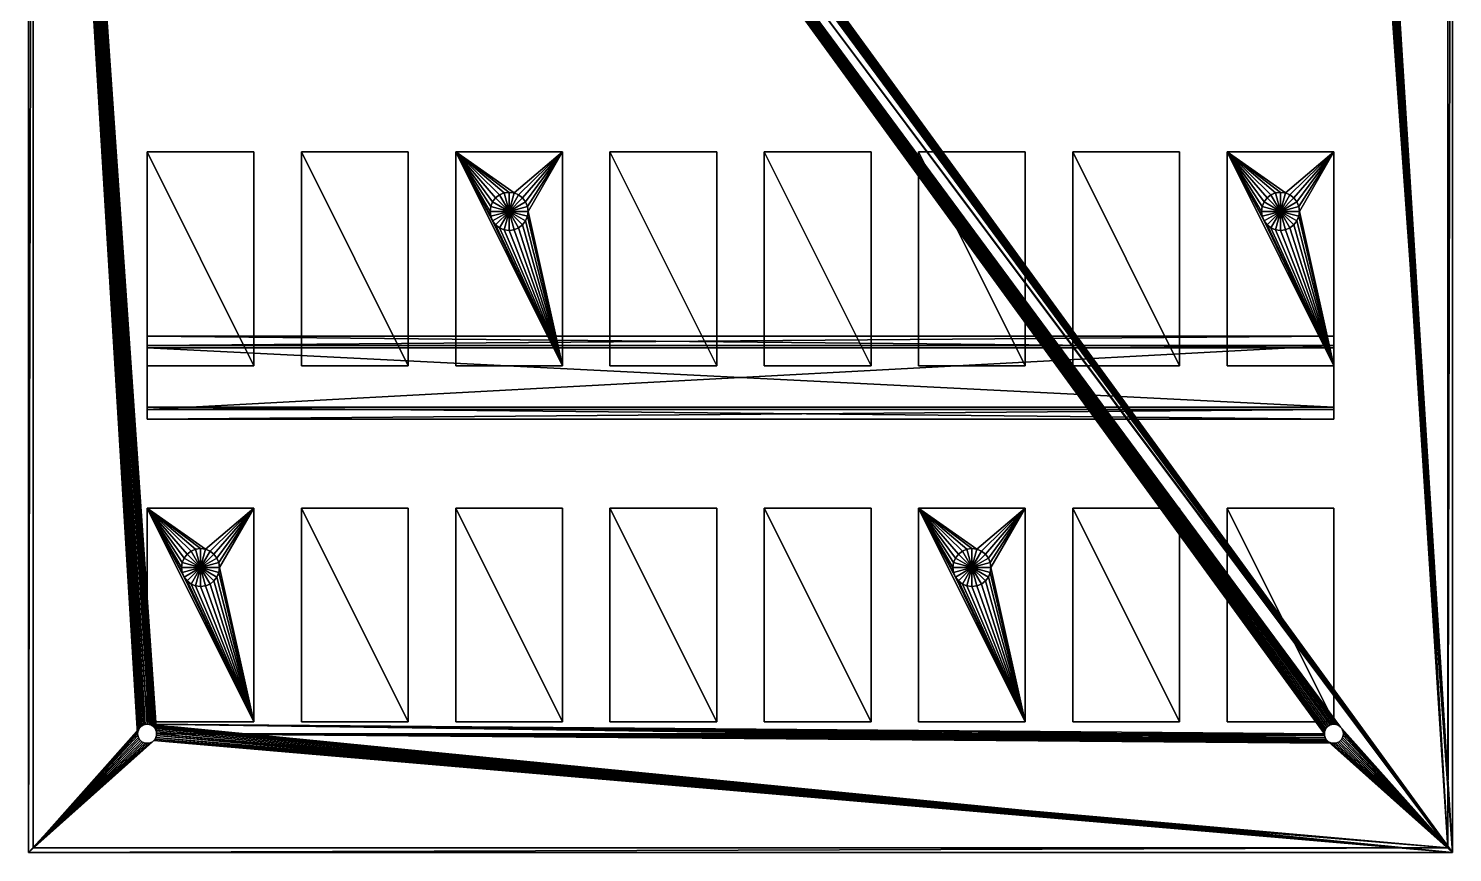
# Model space of a CAD drawing. Header units: inches. Extents: x 0 to 1200, y -400 to 400.
# Drawn here: x 600 to 1200, y -400 to -53 of the extents above; entities that cross this region are included whole.
import ezdxf

# ---------------------------------------------------------------- set-up
doc = ezdxf.new("R2010")
doc.units = ezdxf.units.IN
for name, color, linetype, lineweight in [('COMPONENTS', 7, 'Continuous', 25), ('DIN', 9, 'Continuous', 25), ('ENCLOSURE', 8, 'Continuous', 25)]:
    doc.layers.add(name, color=color, linetype=linetype, lineweight=lineweight)

msp = doc.modelspace()

# ---------------------------------------------------------------- meshes
at = {"layer": 'COMPONENTS', "color": 3}
mesh = msp.add_polyface(dxfattribs=at)
corners = [(650, -195, 9.5), (695, -195, 9.5), (650, -105, 9.5), (695, -105, 9.5), (650, -195, 69.5), (695, -195, 69.5), (650, -105, 69.5), (695, -105, 69.5)]
mesh.append_faces([[corners[k] for k in face] for face in [(0, 2, 1), (1, 2, 3), (4, 5, 6), (5, 7, 6), (0, 1, 5), (0, 5, 4), (2, 6, 7), (2, 7, 3), (0, 4, 6), (0, 6, 2), (1, 3, 7), (1, 7, 5)]], dxfattribs={"color": 3})
at = {"layer": 'COMPONENTS', "color": 4}
mesh = msp.add_polyface(dxfattribs=at)
corners = [(715, -195, 9.5), (760, -195, 9.5), (715, -105, 9.5), (760, -105, 9.5), (715, -195, 84.5), (760, -195, 84.5), (715, -105, 84.5), (760, -105, 84.5)]
mesh.append_faces([[corners[k] for k in face] for face in [(0, 2, 1), (1, 2, 3), (4, 5, 6), (5, 7, 6), (0, 1, 5), (0, 5, 4), (2, 6, 7), (2, 7, 3), (0, 4, 6), (0, 6, 2), (1, 3, 7), (1, 7, 5)]], dxfattribs={"color": 4})
at = {"layer": 'COMPONENTS', "color": 5}
mesh = msp.add_polyface(dxfattribs=at)
corners = [(780, -195, 9.5), (780, -105, 9.5), (825, -195, 9.5), (780, -195, 99.5), (780, -105, 99.5), (825, -195, 99.5), (794.77, -132.07, 99.5), (794.5, -130, 99.5), (795.57, -134, 99.5), (794.77, -127.93, 99.5), (795.57, -126, 99.5), (796.84, -124.34, 99.5), (825, -105, 99.5), (798.5, -123.07, 99.5), (800.43, -122.27, 99.5), (802.5, -122, 99.5), (804.57, -122.27, 99.5), (798.5, -136.93, 99.5), (796.84, -135.66, 99.5), (800.43, -137.73, 99.5), (802.5, -138, 99.5), (804.57, -137.73, 99.5), (806.5, -136.93, 99.5), (808.16, -135.66, 99.5), (809.43, -134, 99.5), (810.23, -132.07, 99.5), (810.5, -130, 99.5), (825, -105, 9.5), (806.5, -123.07, 99.5), (808.16, -124.34, 99.5), (809.43, -126, 99.5), (810.23, -127.93, 99.5), (795.57, -134, 104.5), (796.84, -135.66, 104.5), (794.77, -132.07, 104.5), (794.5, -130, 104.5), (794.77, -127.93, 104.5), (798.5, -136.93, 104.5), (800.43, -137.73, 104.5), (802.5, -130, 104.5), (795.57, -126, 104.5), (802.5, -138, 104.5), (796.84, -124.34, 104.5), (798.5, -123.07, 104.5), (800.43, -122.27, 104.5), (802.5, -122, 104.5), (804.57, -137.73, 104.5), (806.5, -136.93, 104.5), (808.16, -135.66, 104.5), (809.43, -134, 104.5), (810.23, -132.07, 104.5), (810.5, -130, 104.5), (810.23, -127.93, 104.5), (809.43, -126, 104.5), (804.57, -122.27, 104.5), (806.5, -123.07, 104.5), (808.16, -124.34, 104.5)]
mesh.append_faces([[corners[k] for k in face] for face in [(0, 1, 2), (0, 3, 4), (0, 5, 3), (3, 5, 4), (0, 4, 1), (4, 6, 7), (4, 8, 6), (4, 7, 9), (4, 9, 10), (4, 10, 11), (4, 5, 8), (1, 4, 12), (4, 11, 13), (4, 13, 14), (4, 14, 15), (4, 15, 16), (0, 2, 5), (5, 17, 18), (5, 19, 17), (5, 18, 8), (5, 20, 19), (5, 21, 20), (5, 22, 21), (5, 23, 22), (2, 12, 5), (5, 24, 23), (5, 25, 24), (5, 26, 25), (1, 27, 2), (1, 12, 27), (2, 27, 12), (4, 16, 12), (12, 16, 28), (12, 28, 29), (5, 12, 26), (12, 30, 31), (12, 29, 30), (12, 31, 26), (32, 6, 8), (33, 8, 18), (33, 32, 8), (34, 7, 6), (34, 35, 7), (34, 6, 32), (35, 9, 7), (35, 36, 9), (37, 18, 17), (33, 18, 37), (37, 17, 38), (33, 39, 32), (33, 37, 39), (34, 39, 35), (34, 32, 39), (35, 39, 36), (36, 39, 40), (38, 17, 19), (37, 38, 39), (41, 19, 20), (38, 19, 41), (38, 41, 39), (36, 10, 9), (36, 40, 10), (40, 11, 10), (40, 42, 11), (42, 13, 11), (42, 43, 13), (40, 39, 42), (42, 39, 43), (43, 14, 13), (43, 39, 44), (43, 44, 14), (44, 39, 45), (44, 15, 14), (44, 45, 15), (46, 20, 21), (41, 20, 46), (41, 46, 39), (46, 21, 47), (46, 47, 39), (47, 21, 22), (47, 48, 39), (48, 49, 39), (48, 22, 23), (47, 22, 48), (49, 50, 39), (50, 51, 39), (39, 52, 53), (39, 51, 52), (49, 23, 24), (48, 23, 49), (49, 24, 50), (50, 24, 25), (51, 25, 26), (50, 25, 51), (52, 26, 31), (51, 26, 52), (39, 54, 45), (45, 16, 15), (45, 54, 16), (39, 55, 54), (54, 28, 16), (39, 56, 55), (39, 53, 56), (54, 55, 28), (55, 29, 28), (56, 29, 55), (56, 30, 29), (56, 53, 30), (53, 31, 30), (52, 31, 53)]], dxfattribs={"color": 5})
at = {"layer": 'COMPONENTS', "color": 6}
mesh = msp.add_polyface(dxfattribs=at)
corners = [(845, -195, 9.5), (890, -195, 9.5), (845, -105, 9.5), (890, -105, 9.5), (845, -195, 114.5), (890, -195, 114.5), (845, -105, 114.5), (890, -105, 114.5)]
mesh.append_faces([[corners[k] for k in face] for face in [(0, 2, 1), (1, 2, 3), (4, 5, 6), (5, 7, 6), (0, 1, 5), (0, 5, 4), (2, 6, 7), (2, 7, 3), (0, 4, 6), (0, 6, 2), (1, 3, 7), (1, 7, 5)]], dxfattribs={"color": 6})
at = {"layer": 'COMPONENTS', "color": 1}
mesh = msp.add_polyface(dxfattribs=at)
corners = [(910, -195, 9.5), (955, -195, 9.5), (910, -105, 9.5), (955, -105, 9.5), (910, -195, 69.5), (955, -195, 69.5), (910, -105, 69.5), (955, -105, 69.5)]
mesh.append_faces([[corners[k] for k in face] for face in [(0, 2, 1), (1, 2, 3), (4, 5, 6), (5, 7, 6), (0, 1, 5), (0, 5, 4), (2, 6, 7), (2, 7, 3), (0, 4, 6), (0, 6, 2), (1, 3, 7), (1, 7, 5)]], dxfattribs={"color": 1})
at = {"layer": 'COMPONENTS', "color": 2}
mesh = msp.add_polyface(dxfattribs=at)
corners = [(975, -195, 9.5), (1020, -195, 9.5), (975, -105, 9.5), (1020, -105, 9.5), (975, -195, 84.5), (1020, -195, 84.5), (975, -105, 84.5), (1020, -105, 84.5)]
mesh.append_faces([[corners[k] for k in face] for face in [(0, 2, 1), (1, 2, 3), (4, 5, 6), (5, 7, 6), (0, 1, 5), (0, 5, 4), (2, 6, 7), (2, 7, 3), (0, 4, 6), (0, 6, 2), (1, 3, 7), (1, 7, 5)]], dxfattribs={"color": 2})
at = {"layer": 'COMPONENTS', "color": 3}
mesh = msp.add_polyface(dxfattribs=at)
corners = [(1040, -195, 9.5), (1085, -195, 9.5), (1040, -105, 9.5), (1085, -105, 9.5), (1040, -195, 99.5), (1085, -195, 99.5), (1040, -105, 99.5), (1085, -105, 99.5)]
mesh.append_faces([[corners[k] for k in face] for face in [(0, 2, 1), (1, 2, 3), (4, 5, 6), (5, 7, 6), (0, 1, 5), (0, 5, 4), (2, 6, 7), (2, 7, 3), (0, 4, 6), (0, 6, 2), (1, 3, 7), (1, 7, 5)]], dxfattribs={"color": 3})
at = {"layer": 'COMPONENTS', "color": 4}
mesh = msp.add_polyface(dxfattribs=at)
corners = [(1105, -195, 9.5), (1105, -105, 9.5), (1150, -195, 9.5), (1105, -195, 114.5), (1105, -105, 114.5), (1150, -195, 114.5), (1119.77, -132.07, 114.5), (1119.5, -130, 114.5), (1120.57, -134, 114.5), (1119.77, -127.93, 114.5), (1120.57, -126, 114.5), (1121.84, -124.34, 114.5), (1150, -105, 114.5), (1123.5, -123.07, 114.5), (1125.43, -122.27, 114.5), (1127.5, -122, 114.5), (1129.57, -122.27, 114.5), (1123.5, -136.93, 114.5), (1121.84, -135.66, 114.5), (1125.43, -137.73, 114.5), (1127.5, -138, 114.5), (1129.57, -137.73, 114.5), (1131.5, -136.93, 114.5), (1133.16, -135.66, 114.5), (1134.43, -134, 114.5), (1135.23, -132.07, 114.5), (1135.5, -130, 114.5), (1150, -105, 9.5), (1131.5, -123.07, 114.5), (1133.16, -124.34, 114.5), (1134.43, -126, 114.5), (1135.23, -127.93, 114.5), (1120.57, -134, 119.5), (1121.84, -135.66, 119.5), (1119.77, -132.07, 119.5), (1119.5, -130, 119.5), (1119.77, -127.93, 119.5), (1123.5, -136.93, 119.5), (1125.43, -137.73, 119.5), (1127.5, -130, 119.5), (1120.57, -126, 119.5), (1127.5, -138, 119.5), (1121.84, -124.34, 119.5), (1123.5, -123.07, 119.5), (1125.43, -122.27, 119.5), (1127.5, -122, 119.5), (1129.57, -137.73, 119.5), (1131.5, -136.93, 119.5), (1133.16, -135.66, 119.5), (1134.43, -134, 119.5), (1135.23, -132.07, 119.5), (1135.5, -130, 119.5), (1135.23, -127.93, 119.5), (1134.43, -126, 119.5), (1129.57, -122.27, 119.5), (1131.5, -123.07, 119.5), (1133.16, -124.34, 119.5)]
mesh.append_faces([[corners[k] for k in face] for face in [(0, 1, 2), (0, 3, 4), (0, 5, 3), (3, 5, 4), (0, 4, 1), (4, 6, 7), (4, 8, 6), (4, 7, 9), (4, 9, 10), (4, 10, 11), (4, 5, 8), (1, 4, 12), (4, 11, 13), (4, 13, 14), (4, 14, 15), (4, 15, 16), (0, 2, 5), (5, 17, 18), (5, 19, 17), (5, 18, 8), (5, 20, 19), (5, 21, 20), (5, 22, 21), (5, 23, 22), (2, 12, 5), (5, 24, 23), (5, 25, 24), (5, 26, 25), (1, 27, 2), (1, 12, 27), (2, 27, 12), (4, 16, 12), (12, 16, 28), (12, 28, 29), (5, 12, 26), (12, 30, 31), (12, 29, 30), (12, 31, 26), (32, 6, 8), (33, 32, 8), (33, 8, 18), (34, 7, 6), (34, 35, 7), (34, 6, 32), (35, 9, 7), (35, 36, 9), (33, 18, 37), (37, 18, 17), (37, 17, 38), (33, 39, 32), (33, 37, 39), (34, 39, 35), (34, 32, 39), (35, 39, 36), (36, 39, 40), (38, 17, 19), (37, 38, 39), (38, 19, 41), (41, 19, 20), (38, 41, 39), (36, 10, 9), (36, 40, 10), (40, 11, 10), (40, 42, 11), (42, 13, 11), (42, 43, 13), (40, 39, 42), (42, 39, 43), (43, 14, 13), (43, 39, 44), (43, 44, 14), (44, 39, 45), (44, 15, 14), (44, 45, 15), (41, 20, 46), (46, 20, 21), (41, 46, 39), (46, 21, 47), (46, 47, 39), (47, 21, 22), (47, 48, 39), (48, 49, 39), (47, 22, 48), (48, 22, 23), (49, 50, 39), (50, 51, 39), (39, 52, 53), (39, 51, 52), (48, 23, 49), (49, 23, 24), (49, 24, 50), (50, 24, 25), (51, 25, 26), (50, 25, 51), (51, 26, 52), (52, 26, 31), (39, 54, 45), (45, 16, 15), (45, 54, 16), (39, 55, 54), (54, 28, 16), (39, 56, 55), (39, 53, 56), (54, 55, 28), (55, 29, 28), (56, 29, 55), (56, 30, 29), (56, 53, 30), (53, 31, 30), (52, 31, 53)]], dxfattribs={"color": 4})
at = {"layer": 'COMPONENTS', "color": 1}
mesh = msp.add_polyface(dxfattribs=at)
corners = [(650, -345, 9.5), (650, -255, 9.5), (695, -345, 9.5), (650, -345, 69.5), (650, -255, 69.5), (695, -345, 69.5), (664.77, -282.07, 69.5), (664.5, -280, 69.5), (665.57, -284, 69.5), (664.77, -277.93, 69.5), (665.57, -276, 69.5), (666.84, -274.34, 69.5), (695, -255, 69.5), (668.5, -273.07, 69.5), (670.43, -272.27, 69.5), (672.5, -272, 69.5), (674.57, -272.27, 69.5), (668.5, -286.93, 69.5), (666.84, -285.66, 69.5), (670.43, -287.73, 69.5), (672.5, -288, 69.5), (674.57, -287.73, 69.5), (676.5, -286.93, 69.5), (678.16, -285.66, 69.5), (679.43, -284, 69.5), (680.23, -282.07, 69.5), (680.5, -280, 69.5), (695, -255, 9.5), (676.5, -273.07, 69.5), (678.16, -274.34, 69.5), (679.43, -276, 69.5), (680.23, -277.93, 69.5), (665.57, -284, 74.5), (666.84, -285.66, 74.5), (664.77, -282.07, 74.5), (664.5, -280, 74.5), (664.77, -277.93, 74.5), (668.5, -286.93, 74.5), (670.43, -287.73, 74.5), (672.5, -280, 74.5), (665.57, -276, 74.5), (672.5, -288, 74.5), (666.84, -274.34, 74.5), (668.5, -273.07, 74.5), (670.43, -272.27, 74.5), (672.5, -272, 74.5), (674.57, -287.73, 74.5), (676.5, -286.93, 74.5), (678.16, -285.66, 74.5), (679.43, -284, 74.5), (680.23, -282.07, 74.5), (680.5, -280, 74.5), (680.23, -277.93, 74.5), (679.43, -276, 74.5), (674.57, -272.27, 74.5), (676.5, -273.07, 74.5), (678.16, -274.34, 74.5)]
mesh.append_faces([[corners[k] for k in face] for face in [(0, 1, 2), (0, 3, 4), (0, 5, 3), (3, 5, 4), (0, 4, 1), (4, 6, 7), (4, 8, 6), (4, 7, 9), (4, 9, 10), (4, 10, 11), (4, 5, 8), (1, 4, 12), (4, 11, 13), (4, 13, 14), (4, 14, 15), (4, 15, 16), (0, 2, 5), (5, 17, 18), (5, 19, 17), (5, 18, 8), (5, 20, 19), (5, 21, 20), (5, 22, 21), (5, 23, 22), (2, 12, 5), (5, 24, 23), (5, 25, 24), (5, 26, 25), (1, 27, 2), (1, 12, 27), (2, 27, 12), (4, 16, 12), (12, 16, 28), (12, 28, 29), (5, 12, 26), (12, 30, 31), (12, 29, 30), (12, 31, 26), (32, 6, 8), (33, 8, 18), (33, 32, 8), (34, 7, 6), (34, 35, 7), (34, 6, 32), (35, 9, 7), (35, 36, 9), (37, 18, 17), (33, 18, 37), (37, 17, 38), (33, 39, 32), (33, 37, 39), (34, 39, 35), (34, 32, 39), (35, 39, 36), (36, 39, 40), (38, 17, 19), (37, 38, 39), (41, 19, 20), (38, 19, 41), (38, 41, 39), (36, 10, 9), (36, 40, 10), (40, 11, 10), (40, 42, 11), (42, 13, 11), (42, 43, 13), (40, 39, 42), (42, 39, 43), (43, 14, 13), (43, 39, 44), (43, 44, 14), (44, 39, 45), (44, 15, 14), (44, 45, 15), (46, 20, 21), (41, 20, 46), (41, 46, 39), (46, 21, 47), (46, 47, 39), (47, 21, 22), (47, 48, 39), (48, 49, 39), (48, 22, 23), (47, 22, 48), (49, 50, 39), (50, 51, 39), (39, 52, 53), (39, 51, 52), (49, 23, 24), (48, 23, 49), (49, 24, 50), (50, 24, 25), (51, 25, 26), (50, 25, 51), (52, 26, 31), (51, 26, 52), (39, 54, 45), (45, 16, 15), (45, 54, 16), (39, 55, 54), (54, 28, 16), (39, 56, 55), (39, 53, 56), (54, 55, 28), (55, 29, 28), (56, 29, 55), (56, 30, 29), (56, 53, 30), (53, 31, 30), (52, 31, 53)]], dxfattribs={"color": 1})
at = {"layer": 'COMPONENTS', "color": 2}
mesh = msp.add_polyface(dxfattribs=at)
corners = [(715, -345, 9.5), (760, -345, 9.5), (715, -255, 9.5), (760, -255, 9.5), (715, -345, 84.5), (760, -345, 84.5), (715, -255, 84.5), (760, -255, 84.5)]
mesh.append_faces([[corners[k] for k in face] for face in [(0, 2, 1), (1, 2, 3), (4, 5, 6), (5, 7, 6), (0, 1, 5), (0, 5, 4), (2, 6, 7), (2, 7, 3), (0, 4, 6), (0, 6, 2), (1, 3, 7), (1, 7, 5)]], dxfattribs={"color": 2})
at = {"layer": 'COMPONENTS', "color": 3}
mesh = msp.add_polyface(dxfattribs=at)
corners = [(780, -345, 9.5), (825, -345, 9.5), (780, -255, 9.5), (825, -255, 9.5), (780, -345, 99.5), (825, -345, 99.5), (780, -255, 99.5), (825, -255, 99.5)]
mesh.append_faces([[corners[k] for k in face] for face in [(0, 2, 1), (1, 2, 3), (4, 5, 6), (5, 7, 6), (0, 1, 5), (0, 5, 4), (2, 6, 7), (2, 7, 3), (0, 4, 6), (0, 6, 2), (1, 3, 7), (1, 7, 5)]], dxfattribs={"color": 3})
at = {"layer": 'COMPONENTS', "color": 4}
mesh = msp.add_polyface(dxfattribs=at)
corners = [(845, -345, 9.5), (890, -345, 9.5), (845, -255, 9.5), (890, -255, 9.5), (845, -345, 114.5), (890, -345, 114.5), (845, -255, 114.5), (890, -255, 114.5)]
mesh.append_faces([[corners[k] for k in face] for face in [(0, 2, 1), (1, 2, 3), (4, 5, 6), (5, 7, 6), (0, 1, 5), (0, 5, 4), (2, 6, 7), (2, 7, 3), (0, 4, 6), (0, 6, 2), (1, 3, 7), (1, 7, 5)]], dxfattribs={"color": 4})
at = {"layer": 'COMPONENTS', "color": 5}
mesh = msp.add_polyface(dxfattribs=at)
corners = [(910, -345, 9.5), (955, -345, 9.5), (910, -255, 9.5), (955, -255, 9.5), (910, -345, 69.5), (955, -345, 69.5), (910, -255, 69.5), (955, -255, 69.5)]
mesh.append_faces([[corners[k] for k in face] for face in [(0, 2, 1), (1, 2, 3), (4, 5, 6), (5, 7, 6), (0, 1, 5), (0, 5, 4), (2, 6, 7), (2, 7, 3), (0, 4, 6), (0, 6, 2), (1, 3, 7), (1, 7, 5)]], dxfattribs={"color": 5})
at = {"layer": 'COMPONENTS', "color": 6}
mesh = msp.add_polyface(dxfattribs=at)
corners = [(975, -345, 9.5), (975, -255, 9.5), (1020, -345, 9.5), (975, -345, 84.5), (975, -255, 84.5), (1020, -345, 84.5), (989.77, -282.07, 84.5), (989.5, -280, 84.5), (990.57, -284, 84.5), (989.77, -277.93, 84.5), (990.57, -276, 84.5), (991.84, -274.34, 84.5), (1020, -255, 84.5), (993.5, -273.07, 84.5), (995.43, -272.27, 84.5), (997.5, -272, 84.5), (999.57, -272.27, 84.5), (993.5, -286.93, 84.5), (991.84, -285.66, 84.5), (995.43, -287.73, 84.5), (997.5, -288, 84.5), (999.57, -287.73, 84.5), (1001.5, -286.93, 84.5), (1003.16, -285.66, 84.5), (1004.43, -284, 84.5), (1005.23, -282.07, 84.5), (1005.5, -280, 84.5), (1020, -255, 9.5), (1001.5, -273.07, 84.5), (1003.16, -274.34, 84.5), (1004.43, -276, 84.5), (1005.23, -277.93, 84.5), (990.57, -284, 89.5), (991.84, -285.66, 89.5), (989.77, -282.07, 89.5), (989.5, -280, 89.5), (989.77, -277.93, 89.5), (993.5, -286.93, 89.5), (995.43, -287.73, 89.5), (997.5, -280, 89.5), (990.57, -276, 89.5), (997.5, -288, 89.5), (991.84, -274.34, 89.5), (993.5, -273.07, 89.5), (995.43, -272.27, 89.5), (997.5, -272, 89.5), (999.57, -287.73, 89.5), (1001.5, -286.93, 89.5), (1003.16, -285.66, 89.5), (1004.43, -284, 89.5), (1005.23, -282.07, 89.5), (1005.5, -280, 89.5), (1005.23, -277.93, 89.5), (1004.43, -276, 89.5), (999.57, -272.27, 89.5), (1001.5, -273.07, 89.5), (1003.16, -274.34, 89.5)]
mesh.append_faces([[corners[k] for k in face] for face in [(0, 1, 2), (0, 3, 4), (0, 5, 3), (3, 5, 4), (0, 4, 1), (4, 6, 7), (4, 8, 6), (4, 7, 9), (4, 9, 10), (4, 10, 11), (4, 5, 8), (1, 4, 12), (4, 11, 13), (4, 13, 14), (4, 14, 15), (4, 15, 16), (0, 2, 5), (5, 17, 18), (5, 19, 17), (5, 18, 8), (5, 20, 19), (5, 21, 20), (5, 22, 21), (5, 23, 22), (2, 12, 5), (5, 24, 23), (5, 25, 24), (5, 26, 25), (1, 27, 2), (1, 12, 27), (2, 27, 12), (4, 16, 12), (12, 16, 28), (12, 28, 29), (5, 12, 26), (12, 30, 31), (12, 29, 30), (12, 31, 26), (32, 6, 8), (33, 8, 18), (33, 32, 8), (34, 7, 6), (34, 35, 7), (34, 6, 32), (35, 9, 7), (35, 36, 9), (37, 18, 17), (33, 18, 37), (37, 17, 38), (33, 39, 32), (33, 37, 39), (34, 39, 35), (34, 32, 39), (35, 39, 36), (36, 39, 40), (38, 17, 19), (37, 38, 39), (41, 19, 20), (38, 19, 41), (38, 41, 39), (36, 10, 9), (36, 40, 10), (40, 11, 10), (40, 42, 11), (42, 13, 11), (42, 43, 13), (40, 39, 42), (42, 39, 43), (43, 14, 13), (43, 39, 44), (43, 44, 14), (44, 39, 45), (44, 15, 14), (44, 45, 15), (46, 20, 21), (41, 20, 46), (41, 46, 39), (46, 21, 47), (46, 47, 39), (47, 21, 22), (47, 48, 39), (48, 49, 39), (48, 22, 23), (47, 22, 48), (49, 50, 39), (50, 51, 39), (39, 52, 53), (39, 51, 52), (49, 23, 24), (48, 23, 49), (49, 24, 50), (50, 24, 25), (51, 25, 26), (50, 25, 51), (52, 26, 31), (51, 26, 52), (39, 54, 45), (45, 16, 15), (45, 54, 16), (39, 55, 54), (54, 28, 16), (39, 56, 55), (39, 53, 56), (54, 55, 28), (55, 29, 28), (56, 29, 55), (56, 30, 29), (56, 53, 30), (53, 31, 30), (52, 31, 53)]], dxfattribs={"color": 6})
at = {"layer": 'COMPONENTS', "color": 1}
mesh = msp.add_polyface(dxfattribs=at)
corners = [(1040, -345, 9.5), (1085, -345, 9.5), (1040, -255, 9.5), (1085, -255, 9.5), (1040, -345, 99.5), (1085, -345, 99.5), (1040, -255, 99.5), (1085, -255, 99.5)]
mesh.append_faces([[corners[k] for k in face] for face in [(0, 2, 1), (1, 2, 3), (4, 5, 6), (5, 7, 6), (0, 1, 5), (0, 5, 4), (2, 6, 7), (2, 7, 3), (0, 4, 6), (0, 6, 2), (1, 3, 7), (1, 7, 5)]], dxfattribs={"color": 1})
at = {"layer": 'COMPONENTS', "color": 2}
mesh = msp.add_polyface(dxfattribs=at)
corners = [(1105, -345, 9.5), (1150, -345, 9.5), (1105, -255, 9.5), (1150, -255, 9.5), (1105, -345, 114.5), (1150, -345, 114.5), (1105, -255, 114.5), (1150, -255, 114.5)]
mesh.append_faces([[corners[k] for k in face] for face in [(0, 2, 1), (1, 2, 3), (4, 5, 6), (5, 7, 6), (0, 1, 5), (0, 5, 4), (2, 6, 7), (2, 7, 3), (0, 4, 6), (0, 6, 2), (1, 3, 7), (1, 7, 5)]], dxfattribs={"color": 2})
at = {"layer": 'DIN'}
mesh = msp.add_polyface(dxfattribs=at)
corners = [(650, -213.5, 2), (650, -186.5, 2), (650, -186.5, 8.5), (650, -182.5, 8.5), (650, -182.5, 9.5), (650, -187.5, 9.5), (650, -187.5, 3), (650, -212.5, 3), (650, -212.5, 9.5), (650, -217.5, 9.5), (650, -217.5, 8.5), (650, -213.5, 8.5), (1150, -213.5, 2), (1150, -186.5, 2), (1150, -186.5, 8.5), (1150, -182.5, 8.5), (1150, -182.5, 9.5), (1150, -187.5, 9.5), (1150, -187.5, 3), (1150, -212.5, 3), (1150, -212.5, 9.5), (1150, -217.5, 9.5), (1150, -217.5, 8.5), (1150, -213.5, 8.5)]
mesh.append_faces([[corners[k] for k in face] for face in [(2, 4, 3), (8, 10, 9), (2, 5, 4), (8, 11, 10), (1, 5, 2), (7, 11, 8), (1, 6, 5), (7, 0, 11), (0, 6, 1), (6, 0, 7), (14, 15, 16), (20, 21, 22), (14, 16, 17), (20, 22, 23), (13, 14, 17), (19, 20, 23), (13, 17, 18), (19, 23, 12), (12, 13, 18), (18, 19, 12), (0, 1, 13), (0, 13, 12), (1, 2, 14), (1, 14, 13), (2, 3, 15), (2, 15, 14), (3, 4, 16), (3, 16, 15), (4, 5, 17), (4, 17, 16), (5, 6, 18), (5, 18, 17), (6, 7, 19), (6, 19, 18), (7, 8, 20), (7, 20, 19), (8, 9, 21), (8, 21, 20), (9, 10, 22), (9, 22, 21), (10, 11, 23), (10, 23, 22), (11, 0, 12), (11, 12, 23)]])
at = {"layer": 'ENCLOSURE'}
mesh = msp.add_polyface(dxfattribs=at)
corners = [(648.47, -346.3), (649.22, -346.08), (649.22, -346.08, 2), (648.47, -346.3, 2), (650, -346), (650, -346, 2), (650.78, -346.08), (650.78, -346.08, 2), (651.53, -346.3), (651.53, -346.3, 2), (600, -400), (600, 400), (646, -350), (602, -398, 2), (647.17, -347.17, 2), (602, 398, 2), (654, -350, 2), (653.92, -349.22, 2), (646.08, -349.22), (646.3, -348.47), (646.67, -347.78), (647.17, -347.17), (647.78, -346.67), (647.78, -346.67, 2), (652.83, -347.17, 2), (652.22, -346.67, 2), (653.33, -347.78, 2), (653.7, -348.47, 2), (1146, -350, 2), (1146, -350), (600, -400, 250), (600, 400, 250), (602, 398, 250), (602, -398, 250)]
mesh.append_faces([[corners[k] for k in face] for face in [(0, 1, 2), (0, 2, 3), (1, 4, 5), (4, 6, 7), (6, 8, 9), (1, 5, 2), (4, 7, 5), (6, 9, 7), (10, 11, 12), (13, 14, 15), (16, 15, 17), (12, 11, 18), (18, 11, 19), (19, 11, 20), (20, 11, 21), (21, 11, 22), (22, 11, 0), (0, 11, 1), (14, 23, 15), (23, 3, 15), (1, 11, 4), (3, 2, 15), (2, 5, 15), (5, 7, 15), (7, 9, 15), (24, 15, 25), (24, 26, 15), (9, 25, 15), (27, 17, 15), (27, 15, 26), (16, 28, 15), (4, 11, 29), (10, 30, 31), (13, 32, 33), (30, 33, 32)]])
mesh = msp.add_polyface(dxfattribs=at)
corners = [(653.92, -350.78), (654, -350), (1200, -400), (650, -346), (1146.67, -352.22), (1147.17, -352.83), (654, -350, 2), (1146.08, -350.78, 2), (1146, -350, 2), (1147.17, -352.83, 2), (1146.67, -352.22, 2), (1147.78, -353.33, 2), (1146.3, -351.53, 2), (1146.08, -350.78), (1146.3, -351.53), (1146, -350), (602, 398, 2), (1146.08, -349.22, 2), (600, 400), (1146.08, -349.22), (1146.3, -348.47), (1146.67, -347.78), (1147.17, -347.17), (1147.78, -346.67), (1148.47, -346.3), (1146.3, -348.47, 2), (1146.67, -347.78, 2), (1147.17, -347.17, 2), (1149.22, -346.08), (1150, -346), (1150.78, -346.08), (1152.22, -346.67), (1151.53, -346.3), (1152.83, -347.17), (1147.78, -346.67, 2), (1148.47, -346.3, 2), (1149.22, -346.08, 2), (1150, -346, 2), (1150.78, -346.08, 2), (1152.22, -346.67, 2), (1152.83, -347.17, 2), (1151.53, -346.3, 2)]
mesh.append_faces([[corners[k] for k in face] for face in [(0, 1, 2), (3, 4, 5), (6, 7, 8), (6, 9, 10), (6, 11, 9), (6, 10, 12), (6, 12, 7), (3, 13, 14), (3, 15, 13), (3, 14, 4), (16, 8, 17), (18, 19, 15), (18, 20, 19), (18, 21, 20), (18, 22, 21), (18, 23, 22), (18, 24, 23), (16, 17, 25), (16, 25, 26), (16, 26, 27), (18, 28, 24), (18, 29, 28), (18, 30, 29), (18, 31, 32), (18, 32, 30), (18, 33, 31), (16, 27, 34), (16, 34, 35), (16, 35, 36), (16, 36, 37), (16, 37, 38), (16, 39, 40), (16, 38, 41), (16, 41, 39)]])
mesh = msp.add_polyface(dxfattribs=at)
corners = [(654, -350, 2), (1148.47, -353.7, 2), (1147.78, -353.33, 2), (1149.22, -353.92, 2), (1150, -354, 2), (650, -346), (1147.17, -352.83), (1200, -400), (1198, -398, 2), (600, -400), (1200, -400, 250), (600, 400), (1152.83, -347.17), (602, 398, 2), (1152.83, -347.17, 2), (1146.08, -350.78), (1146, -350), (1146, -350, 2), (1146.08, -350.78, 2), (1147.78, -353.33), (1148.47, -353.7), (1147.17, -352.83, 2), (1146.67, -352.22), (1146.3, -351.53), (1146.3, -351.53, 2), (1146.67, -352.22, 2), (1149.22, -353.92), (1146.08, -349.22), (1146.08, -349.22, 2), (1146.3, -348.47), (1146.3, -348.47, 2), (1146.67, -347.78), (1146.67, -347.78, 2), (1147.17, -347.17), (1147.17, -347.17, 2), (1147.78, -346.67, 2), (1147.78, -346.67), (1148.47, -346.3), (1148.47, -346.3, 2), (602, -398, 250), (1198, -398, 250), (600, -400, 250)]
mesh.append_faces([[corners[k] for k in face] for face in [(0, 1, 2), (0, 3, 1), (0, 4, 3), (5, 6, 7), (0, 8, 4), (9, 7, 10), (11, 7, 12), (13, 14, 8), (15, 16, 17), (15, 17, 18), (19, 2, 20), (19, 21, 2), (2, 1, 20), (22, 23, 24), (22, 25, 6), (15, 18, 23), (19, 6, 21), (22, 24, 25), (6, 25, 21), (23, 18, 24), (20, 1, 26), (16, 27, 28), (16, 28, 17), (27, 29, 30), (29, 31, 32), (31, 33, 34), (27, 30, 28), (29, 32, 30), (31, 34, 32), (33, 35, 34), (33, 36, 35), (36, 37, 38), (36, 38, 35), (39, 40, 8), (41, 10, 40)]])
mesh = msp.add_polyface(dxfattribs=at)
corners = [(600, -400), (600, 400, 250), (600, 400), (602, -398, 2), (602, 398, 2), (602, 398, 250), (646.67, 347.78), (646.67, 347.78, 2), (647.17, 347.17), (646.3, 348.47), (646.3, 348.47, 2), (646.08, 349.22), (646.08, 349.22, 2), (646, 350), (646, 350, 2), (647.78, 346.67), (647.78, 346.67, 2), (648.47, 346.3), (648.47, 346.3, 2), (649.22, 346.08), (647.17, 347.17, 2), (649.22, 346.08, 2), (650, 346), (650, 346, 2), (650.78, 346.08), (650.78, 346.08, 2), (651.53, 346.3), (646.08, 350.78), (646.08, 350.78, 2), (646.3, 351.53), (646.3, 351.53, 2), (646.67, 352.22), (646.67, 352.22, 2), (647.17, 352.83, 2), (647.17, 352.83), (647.78, 353.33, 2), (647.78, 353.33), (648.47, 353.7), (648.47, 353.7, 2), (600, -400, 250)]
mesh.append_faces([[corners[k] for k in face] for face in [(0, 1, 2), (3, 4, 5), (6, 7, 8), (6, 9, 10), (11, 12, 9), (11, 13, 14), (6, 10, 7), (9, 12, 10), (11, 14, 12), (15, 16, 17), (17, 18, 19), (15, 20, 16), (17, 16, 18), (19, 18, 21), (15, 8, 20), (7, 20, 8), (19, 21, 22), (22, 23, 24), (24, 25, 26), (22, 21, 23), (24, 23, 25), (27, 28, 13), (27, 29, 30), (29, 31, 32), (13, 28, 14), (27, 30, 28), (29, 32, 30), (31, 33, 32), (31, 34, 33), (34, 35, 33), (34, 36, 35), (36, 37, 38), (36, 38, 35), (39, 5, 1)]])
mesh = msp.add_polyface(dxfattribs=at)
corners = [(651.53, 346.3), (650.78, 346.08, 2), (651.53, 346.3, 2), (652.22, 346.67), (652.22, 346.67, 2), (652.83, 347.17), (652.83, 347.17, 2), (653.33, 347.78), (653.33, 347.78, 2), (653.7, 348.47), (653.7, 348.47, 2), (653.92, 349.22), (653.92, 349.22, 2), (654, 350), (654, 350, 2), (650.78, 353.92), (651.53, 353.7), (651.53, 353.7, 2), (652.83, 352.83), (652.83, 352.83, 2), (652.22, 353.33), (653.7, 351.53), (653.92, 350.78), (653.92, 350.78, 2), (653.33, 352.22), (653.33, 352.22, 2), (653.7, 351.53, 2), (652.22, 353.33, 2), (600, 400), (647.17, 347.17), (1200, -400), (602, 398, 2), (1198, -398, 2), (647.17, 347.17, 2), (647.78, 346.67, 2), (648.47, 346.3, 2), (1200, 400), (650, 354), (1198, 398, 2), (600, 400, 250), (1200, 400, 250), (1198, 398, 250), (602, 398, 250)]
mesh.append_faces([[corners[k] for k in face] for face in [(0, 1, 2), (0, 2, 3), (3, 4, 5), (2, 4, 3), (5, 6, 7), (7, 8, 9), (9, 10, 11), (5, 4, 6), (7, 6, 8), (9, 8, 10), (11, 10, 12), (11, 12, 13), (12, 14, 13), (15, 16, 17), (18, 19, 20), (21, 22, 23), (18, 24, 25), (21, 26, 24), (21, 23, 26), (18, 25, 19), (24, 26, 25), (16, 20, 27), (16, 27, 17), (20, 19, 27), (13, 14, 22), (22, 14, 23), (28, 29, 30), (31, 32, 33), (34, 32, 35), (34, 33, 32), (28, 36, 37), (31, 19, 38), (28, 39, 40), (31, 41, 42), (39, 42, 40)]])
at = {"layer": 'ENCLOSURE', "color": 8}
mesh = msp.add_polyface(dxfattribs=at)
corners = [(600, -400, 252), (1200, -400, 252), (600, 400, 252), (1200, 400, 252), (600, -400, 254), (1200, -400, 254), (600, 400, 254), (1200, 400, 254)]
mesh.append_faces([[corners[k] for k in face] for face in [(0, 2, 1), (1, 2, 3), (4, 5, 6), (5, 7, 6), (0, 1, 5), (0, 5, 4), (2, 6, 7), (2, 7, 3), (0, 4, 6), (0, 6, 2), (1, 3, 7), (1, 7, 5)]], dxfattribs={"color": 8})
at = {"layer": 'ENCLOSURE'}
mesh = msp.add_polyface(dxfattribs=at)
corners = [(647.78, 346.67), (1200, -400), (647.17, 347.17), (648.47, 346.3), (649.22, 346.08), (650, 346), (650.78, 346.08), (651.53, 346.3), (648.47, 346.3, 2), (1198, -398, 2), (649.22, 346.08, 2), (650, 346, 2), (650.78, 346.08, 2), (651.53, 346.3, 2), (652.22, 346.67, 2), (652.83, 347.17, 2), (652.22, 346.67), (652.83, 347.17), (653.33, 347.78), (653.7, 348.47), (653.92, 349.22), (654, 350), (653.33, 347.78, 2), (653.7, 348.47, 2), (653.92, 349.22, 2), (654, 350, 2), (650, 354), (1200, 400), (650.78, 353.92), (651.53, 353.7), (652.83, 352.83), (652.22, 353.33), (653.33, 352.22), (653.92, 350.78), (653.7, 351.53), (1198, 398, 2), (653.92, 350.78, 2), (653.7, 351.53, 2), (652.83, 352.83, 2), (653.33, 352.22, 2), (1146.08, 349.22, 2), (1146, 350, 2)]
mesh.append_faces([[corners[k] for k in face] for face in [(0, 1, 2), (3, 4, 1), (0, 3, 1), (4, 5, 1), (5, 6, 1), (6, 7, 1), (8, 9, 10), (10, 9, 11), (11, 9, 12), (12, 9, 13), (13, 9, 14), (14, 9, 15), (7, 16, 1), (17, 18, 1), (16, 17, 1), (18, 19, 1), (20, 21, 1), (19, 20, 1), (15, 9, 22), (23, 9, 24), (22, 9, 23), (24, 9, 25), (26, 27, 28), (28, 27, 29), (30, 31, 27), (30, 27, 32), (21, 33, 27), (34, 32, 27), (34, 27, 33), (25, 35, 36), (37, 36, 35), (38, 39, 35), (37, 35, 39), (29, 27, 31), (25, 40, 41)]])
mesh = msp.add_polyface(dxfattribs=at)
corners = [(654, 350, 2), (1198, -398, 2), (1150, 346, 2), (654, 350), (1146, 350), (1200, -400), (1146.67, 347.78), (1147.17, 347.17), (1146.08, 349.22), (1146.3, 348.47), (1147.78, 346.67), (1148.47, 346.3), (1149.22, 346.08), (1150, 346), (1150.78, 346.08), (1150.78, 346.08, 2), (1151.53, 346.3, 2), (1151.53, 346.3), (1152.22, 346.67), (1152.83, 347.17), (1152.22, 346.67, 2), (1152.83, 347.17, 2), (1153.33, 347.78, 2), (1153.7, 348.47, 2), (1153.92, 349.22, 2), (1154, 350, 2), (1200, 400), (1198, 398, 2), (1200, 400, 250), (1198, -398, 250), (1198, 398, 250), (1148.47, 346.3, 2), (1149.22, 346.08, 2)]
mesh.append_faces([[corners[k] for k in face] for face in [(0, 1, 2), (3, 4, 5), (5, 6, 7), (5, 4, 8), (5, 8, 9), (5, 9, 6), (5, 7, 10), (5, 10, 11), (5, 11, 12), (5, 12, 13), (5, 13, 14), (1, 15, 2), (1, 16, 15), (5, 14, 17), (5, 17, 18), (5, 18, 19), (1, 20, 16), (1, 21, 20), (1, 22, 21), (1, 23, 22), (1, 24, 23), (1, 25, 24), (5, 19, 26), (1, 27, 25), (5, 26, 28), (29, 30, 27), (29, 28, 30), (31, 12, 11), (32, 13, 12), (2, 14, 13), (32, 12, 31), (2, 13, 32), (15, 14, 2), (15, 17, 14)]])
mesh = msp.add_polyface(dxfattribs=at)
corners = [(1151.53, -353.7), (1151.53, -353.7, 2), (1152.22, -353.33), (1152.22, -353.33, 2), (1152.83, -352.83), (1152.83, -352.83, 2), (1153.33, -352.22), (1153.33, -352.22, 2), (1153.7, -351.53), (1153.7, -351.53, 2), (1153.92, -350.78), (1153.92, -350.78, 2), (1154, -350), (1154, -350, 2), (1148.47, -346.3), (1149.22, -346.08), (1149.22, -346.08, 2), (1150, -346), (1150, -346, 2), (1150.78, -346.08), (1150.78, -346.08, 2), (1148.47, -346.3, 2), (1152.83, -347.17), (1152.83, -347.17, 2), (1152.22, -346.67), (1153.33, -347.78, 2), (1151.53, -346.3), (1151.53, -346.3, 2), (1152.22, -346.67, 2), (1153.92, -349.22), (1153.7, -348.47), (1153.92, -349.22, 2), (1153.7, -348.47, 2), (1153.33, -347.78), (1198, -398, 2), (1198, -398, 250), (1198, 398, 2), (1200, -400), (1200, 400, 250), (1200, -400, 250)]
mesh.append_faces([[corners[k] for k in face] for face in [(0, 1, 2), (2, 3, 4), (2, 1, 3), (4, 5, 6), (4, 3, 5), (6, 7, 8), (8, 9, 10), (10, 11, 12), (5, 7, 6), (8, 7, 9), (10, 9, 11), (11, 13, 12), (14, 15, 16), (15, 17, 18), (17, 19, 20), (14, 16, 21), (15, 18, 16), (17, 20, 18), (22, 23, 24), (22, 25, 23), (19, 26, 27), (26, 24, 28), (19, 27, 20), (26, 28, 27), (24, 23, 28), (12, 13, 29), (30, 29, 31), (30, 32, 33), (22, 33, 25), (29, 13, 31), (30, 31, 32), (33, 32, 25), (34, 35, 36), (37, 38, 39), (35, 39, 38)]])
mesh = msp.add_polyface(dxfattribs=at)
corners = [(648.47, -353.7), (648.47, -353.7, 2), (649.22, -353.92), (647.78, -353.33, 2), (649.22, -353.92, 2), (650, -354), (650, -354, 2), (650.78, -353.92), (650.78, -353.92, 2), (651.53, -353.7), (651.53, -353.7, 2), (652.22, -353.33), (652.22, -353.33, 2), (652.83, -352.83), (652.83, -352.83, 2), (653.33, -352.22), (653.33, -352.22, 2), (600, -400), (1200, -400), (602, -398, 2), (1198, -398, 2), (650.78, -346.08), (651.53, -346.3), (650, -346), (653.7, -351.53), (653.92, -350.78), (654, -350), (653.92, -349.22), (653.7, -348.47), (652.22, -346.67), (652.83, -347.17), (653.33, -347.78), (653.7, -351.53, 2), (653.92, -350.78, 2), (654, -350, 2), (602, -398, 250), (1200, -400, 250), (600, -400, 250), (1198, -398, 250)]
mesh.append_faces([[corners[k] for k in face] for face in [(0, 1, 2), (0, 3, 1), (2, 1, 4), (2, 4, 5), (5, 6, 7), (7, 8, 9), (5, 4, 6), (7, 6, 8), (9, 8, 10), (9, 10, 11), (11, 12, 13), (10, 12, 11), (13, 14, 15), (13, 12, 14), (15, 14, 16), (17, 13, 18), (19, 20, 14), (21, 18, 22), (23, 18, 21), (13, 15, 18), (24, 25, 18), (15, 24, 18), (26, 27, 18), (28, 18, 27), (22, 18, 29), (30, 18, 31), (30, 29, 18), (28, 31, 18), (14, 20, 16), (16, 20, 32), (32, 20, 33), (33, 20, 34), (19, 35, 20), (17, 36, 37), (37, 38, 35)]])
mesh = msp.add_polyface(dxfattribs=at)
corners = [(600, -400), (647.78, -353.33), (648.47, -353.7), (649.22, -353.92), (646.08, -350.78), (646.3, -351.53), (646.67, -352.22), (647.17, -352.83), (646, -350), (602, -398, 2), (646.3, -351.53, 2), (646.08, -350.78, 2), (646, -350, 2), (646.08, -349.22, 2), (647.17, -352.83, 2), (646.67, -352.22, 2), (648.47, -353.7, 2), (647.78, -353.33, 2), (646.3, -348.47, 2), (646.67, -347.78, 2), (647.17, -347.17, 2), (650, -354), (650.78, -353.92), (651.53, -353.7), (652.22, -353.33), (652.83, -352.83), (649.22, -353.92, 2), (650, -354, 2), (650.78, -353.92, 2), (651.53, -353.7, 2), (652.83, -352.83, 2), (652.22, -353.33, 2)]
mesh.append_faces([[corners[k] for k in face] for face in [(0, 1, 2), (0, 2, 3), (0, 4, 5), (0, 5, 6), (0, 6, 7), (0, 8, 4), (0, 7, 1), (9, 10, 11), (9, 12, 13), (9, 11, 12), (9, 14, 15), (9, 15, 10), (9, 16, 17), (9, 17, 14), (9, 13, 18), (9, 19, 20), (9, 18, 19), (0, 3, 21), (0, 21, 22), (0, 22, 23), (0, 23, 24), (0, 24, 25), (9, 26, 16), (9, 27, 26), (9, 28, 27), (9, 29, 28), (9, 30, 31), (9, 31, 29), (6, 15, 7), (6, 10, 15), (1, 17, 2), (1, 14, 17), (1, 7, 14), (15, 14, 7)]])
mesh = msp.add_polyface(dxfattribs=at)
corners = [(646.67, -352.22), (646.3, -351.53), (646.3, -351.53, 2), (646.08, -350.78), (646.08, -350.78, 2), (646, -350), (646, -350, 2), (653.33, -352.22), (653.33, -352.22, 2), (653.7, -351.53), (653.7, -351.53, 2), (653.92, -350.78), (653.92, -350.78, 2), (654, -350), (654, -350, 2), (646.08, -349.22), (646.08, -349.22, 2), (646.3, -348.47), (646.3, -348.47, 2), (646.67, -347.78), (646.67, -347.78, 2), (647.17, -347.17, 2), (647.17, -347.17), (647.78, -346.67, 2), (647.78, -346.67), (648.47, -346.3), (648.47, -346.3, 2), (652.83, -347.17), (652.83, -347.17, 2), (652.22, -346.67), (653.7, -348.47), (653.92, -349.22), (653.92, -349.22, 2), (653.33, -347.78), (653.33, -347.78, 2), (653.7, -348.47, 2), (651.53, -346.3), (652.22, -346.67, 2), (651.53, -346.3, 2)]
mesh.append_faces([[corners[k] for k in face] for face in [(0, 1, 2), (3, 4, 1), (3, 5, 6), (1, 4, 2), (3, 6, 4), (7, 8, 9), (9, 10, 11), (9, 8, 10), (11, 10, 12), (11, 12, 13), (12, 14, 13), (5, 15, 16), (15, 17, 18), (17, 19, 20), (5, 16, 6), (15, 18, 16), (17, 20, 18), (19, 21, 20), (19, 22, 21), (22, 23, 21), (22, 24, 23), (24, 25, 26), (24, 26, 23), (27, 28, 29), (30, 31, 32), (27, 33, 34), (30, 35, 33), (30, 32, 35), (27, 34, 28), (33, 35, 34), (36, 29, 37), (36, 37, 38), (29, 28, 37), (13, 14, 31), (31, 14, 32)]])
mesh = msp.add_polyface(dxfattribs=at)
corners = [(1149.22, -353.92), (1149.22, -353.92, 2), (1150, -354), (1150, -354, 2), (1150.78, -353.92), (1148.47, -353.7, 2), (1150.78, -353.92, 2), (1151.53, -353.7), (1151.53, -353.7, 2), (1147.78, -353.33), (1148.47, -353.7), (1200, -400), (1147.17, -352.83), (1198, -398, 2), (1152.22, -353.33), (1152.83, -352.83), (1153.33, -352.22), (1153.7, -351.53), (1153.92, -350.78), (1154, -350), (1153.92, -349.22), (1153.7, -348.47), (1152.83, -347.17), (1153.33, -347.78), (1152.22, -353.33, 2), (1152.83, -352.83, 2), (1153.33, -352.22, 2), (1153.7, -351.53, 2), (1153.92, -350.78, 2), (1154, -350, 2), (1153.92, -349.22, 2), (1152.83, -347.17, 2), (1153.33, -347.78, 2), (1153.7, -348.47, 2)]
mesh.append_faces([[corners[k] for k in face] for face in [(0, 1, 2), (2, 3, 4), (0, 5, 1), (2, 1, 3), (4, 3, 6), (4, 6, 7), (7, 6, 8), (9, 10, 11), (10, 0, 11), (0, 2, 11), (2, 4, 11), (9, 11, 12), (3, 13, 6), (6, 13, 8), (4, 7, 11), (7, 14, 11), (14, 15, 11), (15, 16, 11), (16, 17, 11), (17, 18, 11), (18, 19, 11), (19, 20, 11), (21, 11, 20), (22, 11, 23), (21, 23, 11), (24, 13, 25), (8, 13, 24), (26, 13, 27), (25, 13, 26), (27, 13, 28), (28, 13, 29), (29, 13, 30), (31, 32, 13), (33, 13, 32), (33, 30, 13)]])

doc.saveas('drawing.dxf')
